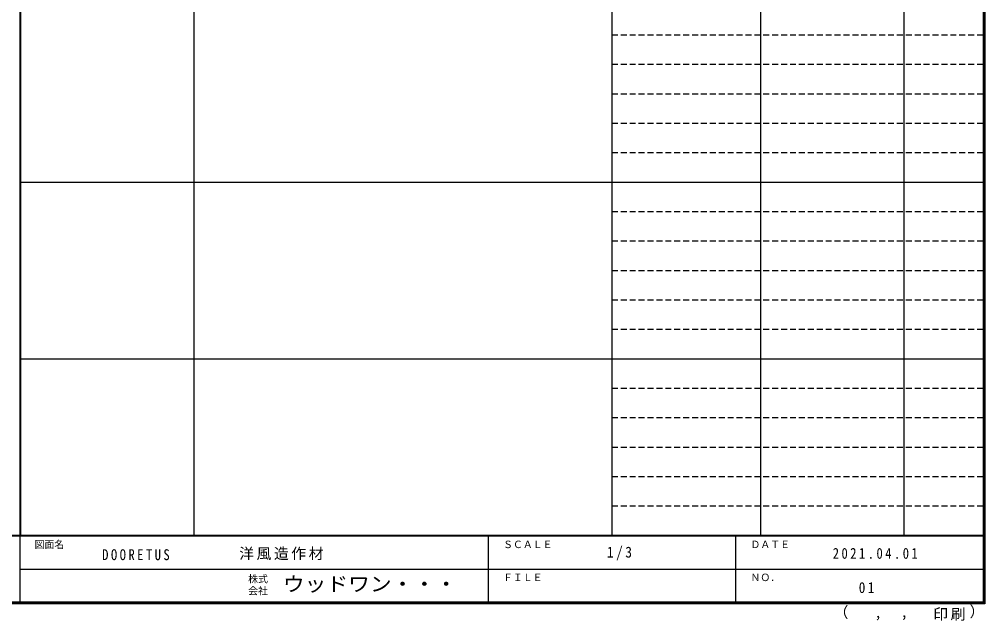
# Model space of a CAD drawing. Units: millimetres on the paper, enlarged 3 times. Extents: x -600 to 570, y -431 to 418.
# Drawn here: x -15 to 570, y -431 to -66 of the extents above; entities that cross this region are included whole.
import ezdxf
from ezdxf.enums import TextEntityAlignment as Align

# ---------------------------------------------------------------- set-up
doc = ezdxf.new("R2010")
doc.units = ezdxf.units.MM
doc.header["$LTSCALE"] = 3
doc.linetypes.add('DASHED1', pattern=[1.8, 1.2, -0.6])
doc.layers.add('F-1', color=7, linetype='DASHED1')
doc.layers.add('F-A', color=7, linetype='Continuous')
doc.styles.add('ＭＳ ゴシック', font='')
doc.styles.get('ＭＳ ゴシック').set_extended_font_data('MS Gothic')

msp = doc.modelspace()

# ---------------------------------------------------------------- linework, layer by layer
at = {"layer": 'F-1', "color": 6, "linetype": 'Continuous'}
for p, q in [((-15, 417.5), (-15, -379.5)), ((-14.5, 417.505), (-14.5, -379.5)), ((569, 417.5), (569, -420.5)), ((569.5, 417.5), (569.5, -420.5)), ((570, -379), (-600, -379)), ((570, -379.5), (-600, -379.5)), ((-15, -379.5), (-15, -419.5)), ((269, -379.5), (269, -419.5)), ((419, -379.5), (419, -419.5)), ((-15, -399.5), (569, -399.501)), ((570, -419.5), (-600, -419.5)), ((570, -420), (-600, -420)), ((570, -420.5), (-600, -420.5))]:
    msp.add_line(p, q, dxfattribs=at)
at = {"layer": 'F-1', "linetype": 'Continuous'}
for p, q in [((90.5, 416.5), (90.5, -379.5)), ((344, 417.5), (344, -379)), ((434, 417.5), (434, -379.505)), ((521, 417.5), (521, -379.505)), ((-14.5, -164.714), (569, -164.714)), ((-14.5, -271.857), (569, -271.857))]:
    msp.add_line(p, q, dxfattribs=at)
at = {"layer": 'F-1'}
for p, q in [((344, -75.429), (569, -75.429)), ((344, -93.286), (569, -93.286)), ((344, -111.143), (569, -111.143)), ((344, -129), (569, -129)), ((344, -146.857), (569, -146.857)), ((344, -182.571), (569, -182.571)), ((344, -200.429), (569, -200.429)), ((344, -218.286), (569, -218.286)), ((344, -236.143), (569, -236.143)), ((344, -254), (569, -254)), ((344, -289.714), (569, -289.714)), ((344, -307.571), (569, -307.571)), ((344, -325.429), (569, -325.429)), ((344, -343.286), (569, -343.286)), ((344, -361.143), (569, -361.143))]:
    msp.add_line(p, q, dxfattribs=at)
at = {"layer": 'F-1', "color": 6, "linetype": 'Continuous'}
msp.add_lwpolyline([(-600, 417.5), (570, 417.5), (570, -420.5)], dxfattribs=at)

# ---------------------------------------------------------------- texts
at = {"layer": 'F-A', "style": 'ＭＳ ゴシック'}
for s, height, p in [('図面名', 4.399, (-6, -388)), ('ＳＣＡＬＥ', 4.399, (278, -388)), ('ＤＡＴＥ', 4.399, (428, -388)), ('株式', 4.399, (123.5, -408.9)), ('ＦＩＬＥ', 4.399, (278, -408)), ('ＮＯ．', 4.399, (428, -408)), ('会社', 4.399, (123.5, -416.1)), ('（', 6.598, (478.403, -430.831)), ('）', 6.598, (560.84, -430.413)), (',', 6.598, (503.128, -430.831)), (',', 6.598, (519.02, -430.553))]:
    msp.add_text(s, height=height, dxfattribs=at).set_placement(p, align=Align.BOTTOM_LEFT)
at = {"layer": 'F-A', "style": 'ＭＳ ゴシック', "width": 1.1}
msp.add_text('ウッドワン・・・', height=8.798, dxfattribs=at).set_placement((144.5, -415.5), align=Align.BOTTOM_LEFT)
at = {"layer": 'F-A', "char_height": 6.598, "attachment_point": 7, "style": 'ＭＳ ゴシック'}
for s, insert in [('\\T1.17;洋風造作材', (118.042, -394)), ('\\T1.38;\\W0.9;1/3', (341, -394)), ('\\T1.39;\\W0.85;DOORETUS', (35, -394.079)), ('\\T1.39;\\W0.85;2021.04.01', (477.875, -393.25)), ('\\T1.36;\\W0.9;01', (493.625, -414)), ('\\T1.17;印刷', (538.815, -430.692))]:
    msp.add_mtext(s, dxfattribs=dict(at, insert=insert))

doc.saveas('drawing.dxf')
